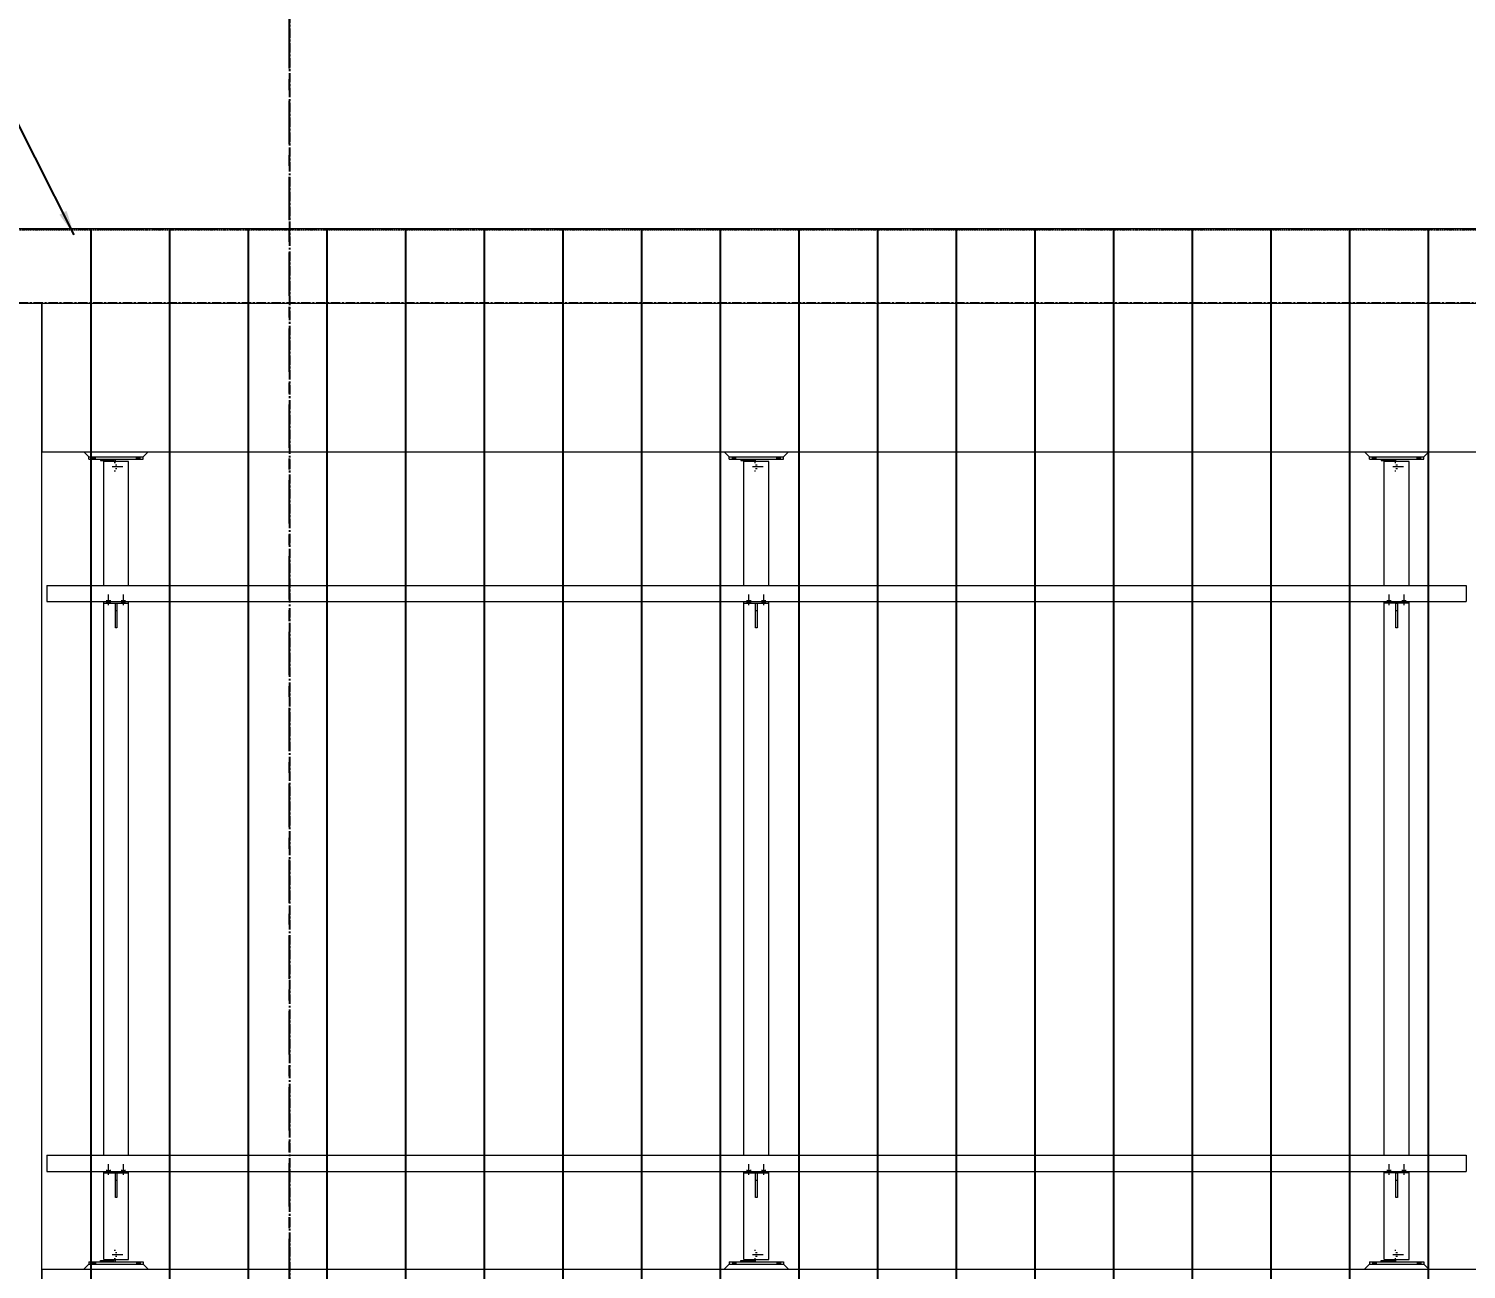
# Model space of a CAD drawing. Header units: millimetres. Extents: x -153298 to 620751, y -313239 to 250031.
# Drawn here: x 31180 to 36983, y 26326 to 31333 of the extents above; entities that cross this region are included whole.
import ezdxf
from ezdxf.enums import TextEntityAlignment as Align

# ---------------------------------------------------------------- set-up
doc = ezdxf.new("R2010")
doc.units = ezdxf.units.MM
for name, pattern in [('CENTER', [2, 1.25, -0.25, 0.25, -0.25]), ('HIDDEN', [0.375, 0.25, -0.125]), ('TA_GL_000.70000', [1.925, 0.7, -0.175, 0.175, -0.175, 0.7]), ('XKITLINE00', [0]), ('XKITLINE02', [4, 2, -2])]:
    doc.linetypes.add(name, pattern=pattern)
doc.layers.get('DEFPOINTS').update_dxf_attribs({"color": 250})
for name, color, linetype in [('000 - 0_SYM_DWG_GRIDLINE_MAIN_COLOR_251', 251, 'Continuous'), ('000 - 0_SYM_DWG_SLOPE-SYM_TEXT_COLOR_3', 3, 'Continuous'), ('000 - GRID', 251, 'CENTER'), ('HATCH', 7, 'Continuous'), ('S-DIM', 7, 'Continuous')]:
    doc.layers.add(name, color=color, linetype=linetype)
doc.layers.add('Bolt', color=1, linetype='Continuous', lineweight=0)
doc.layers.add('Part', color=2, linetype='Continuous', lineweight=0)
doc.styles.add('ARIAL', font='arial.ttf')
doc.styles.add('ROMANS', font='arial.ttf', dxfattribs={"width": 0.85})
doc.styles.add('TA', font='', dxfattribs={"height": 4.5})
doc.styles.get('TA').set_extended_font_data('Cordia New')
doc.dimstyles.new('Dim-Cen', dxfattribs={"dimtxt": 3, "dimasz": 1, "dimexe": 0, "dimexo": 2.5, "dimgap": 1.5, "dimtad": 1, "dimdec": 0, "dimzin": 1, "dimdsep": 46, "dimtxsty": 'ROMANS', "dimblk": 'CEN1', "dimcen": 0.09, "dimclrd": 1, "dimclre": 250, "dimclrt": 3, "dimadec": 0, "dimazin": 0, "dimtfac": 1, "dimtdec": 0, "dimtofl": 0, "dimtmove": 2, "dimatfit": 3, "dimfxl": 1, "dimtfill": 1, "dimtfillclr": 256, "dimtolj": 1, "dimtzin": 0, "dimarcsym": 0})
doc.dimstyles.get("Standard").update_dxf_attribs({"dimtxt": 0.18, "dimasz": 0.18, "dimexe": 0.18, "dimexo": 0.0625, "dimgap": 0.09, "dimtad": 0, "dimtih": 1, "dimtoh": 1, "dimdec": 4, "dimzin": 0, "dimdsep": 46, "dimtxsty": 'Standard', "dimcen": 0.09, "dimadec": 0, "dimazin": 0, "dimtfac": 1, "dimtdec": 4, "dimtofl": 0, "dimtmove": 0, "dimatfit": 3, "dimfxl": 1, "dimtolj": 1, "dimtzin": 0, "dimarcsym": 0})

# ---------------------------------------------------------------- blocks, each defined once
blk = doc.blocks.new('*A13051268')
at = {"layer": 'Part', "linetype": 'XKITLINE00', "lineweight": 0}
for q in [(301.057888, 4.022545), (398.857909, 8.822545)]:
    blk.add_line((301.057888, 8.822545), q, dxfattribs=at)
blk = doc.blocks.new('*A13441304')
at = {"layer": 'Part', "linetype": 'XKITLINE00', "lineweight": 0}
for p, q in [((369.977907, 42.422545), (296.257891, 42.422545)), ((296.257891, 40.022545), (369.977907, 40.022545))]:
    blk.add_line(p, q, dxfattribs=at)
blk = doc.blocks.new('*A13451305')
at = {"layer": 'Part', "linetype": 'XKITLINE00', "lineweight": 0}
for p, q in [((301.057888, 40.022545), (301.057888, 35.222545)), ((301.057888, 40.022545), (365.977888, 40.022545)), ((301.057888, 35.222545), (365.977888, 35.222545))]:
    blk.add_line(p, q, dxfattribs=at)
blk = doc.blocks.new('*A13461306')
at = {"layer": 'Part', "linetype": 'XKITLINE00', "lineweight": 0}
for p, q in [((301.217888, 30.902545), (301.217888, 30.382545)), ((301.217888, 30.902545), (347.049888, 30.902545)), ((347.049888, 30.902545), (347.049888, 30.382545)), ((301.217888, 30.382545), (347.049888, 30.382545))]:
    blk.add_line(p, q, dxfattribs=at)
blk = doc.blocks.new('*A13471307')
at = {"layer": 'Part', "linetype": 'XKITLINE00', "lineweight": 0}
for p, q in [((301.217888, 12.502545), (301.217888, 11.982545)), ((301.217888, 12.502545), (347.049888, 12.502545)), ((347.049888, 12.502545), (347.049888, 11.982545)), ((301.217888, 11.982545), (347.049888, 11.982545))]:
    blk.add_line(p, q, dxfattribs=at)
blk = doc.blocks.new('*A13521311')
at = {"layer": 'Part', "linetype": 'XKITLINE00', "lineweight": 0}
for p, q in [((296.257888, -24.857455), (296.257888, 40.022545)), ((296.257888, 40.022545), (301.057888, 40.022545)), ((301.057888, -20.634477), (301.057888, 40.022545)), ((301.057888, -24.857455), (301.057888, -21.864234))]:
    blk.add_line(p, q, dxfattribs=at)
blk = doc.blocks.new('*A15231477')
at = {"layer": 'Part', "linetype": 'XKITLINE00', "lineweight": 0}
for p, q in [((303.057888, 30.902545), (303.057888, 34.902545)), ((303.857888, 34.902545), (303.057888, 34.902545)), ((303.857888, 30.902545), (303.857888, 34.902545)), ((303.057888, 12.502545), (303.057888, 30.334545)), ((303.857888, 12.502545), (303.857888, 30.334545)), ((303.057888, 9.142545), (303.057888, 11.934545)), ((303.857888, 9.142545), (303.857888, 11.934545)), ((303.057888, 9.142545), (303.857888, 9.142545))]:
    blk.add_line(p, q, dxfattribs=at)
blk = doc.blocks.new('*A15241478')
at = {"layer": 'Part', "linetype": 'XKITLINE00', "lineweight": 0}
for p, q in [((302.577888, 9.062545), (304.337888, 9.062545)), ((302.577888, 9.062545), (302.577888, 8.982545)), ((302.577888, 8.982545), (304.337888, 8.982545)), ((304.337888, 9.062545), (304.337888, 8.982545))]:
    blk.add_line(p, q, dxfattribs=at)
blk = doc.blocks.new('*A15251479')
at = {"layer": 'Part', "linetype": 'XKITLINE00', "lineweight": 0}
for p, q in [((302.417888, 8.822545), (302.577888, 8.982545)), ((302.577888, 8.982545), (304.337888, 8.982545)), ((304.337888, 8.982545), (304.497888, 8.822545))]:
    blk.add_line(p, q, dxfattribs=at)
blk = doc.blocks.new('*A15261480')
at = {"layer": 'Part', "linetype": 'XKITLINE00', "lineweight": 0}
for p, q in [((302.953888, 9.062545), (302.953888, 9.102545)), ((302.953888, 9.102545), (303.393888, 9.102545)), ((303.393888, 9.102545), (303.393888, 9.142545)), ((303.433888, 9.062545), (303.433888, 9.142545))]:
    blk.add_line(p, q, dxfattribs=at)
blk = doc.blocks.new('*A15271481')
at = {"layer": 'Bolt', "linetype": 'XKITLINE02', "lineweight": 0}
for p, q in [((303.330528, 9.302545), (303.673888, 9.302545)), ((303.393888, 9.438545), (303.433888, 9.438545)), ((303.433888, 9.358545), (303.481888, 9.358545)), ((303.393888, 9.166545), (303.433888, 9.166545)), ((303.433888, 9.246545), (303.481888, 9.246545))]:
    blk.add_line(p, q, dxfattribs=at)
blk = doc.blocks.new('*A15281482')
at = {"layer": 'Bolt'}
for points in [[(302.682, 8.983), (302.682, 9.063), (302.794, 9.063), (302.794, 8.983)], [(304.122, 8.983), (304.122, 9.063), (304.234, 9.063), (304.234, 8.983)]]:
    blk.add_hatch(color=256, dxfattribs=at).paths.add_polyline_path(points, flags=17)
at = {"layer": 'Bolt', "linetype": 'XKITLINE00', "lineweight": 0}
for p, q in [((302.682, 9.063), (302.682, 8.983)), ((302.738, 9.063), (302.738, 8.983)), ((302.794, 9.063), (302.794, 8.983)), ((304.122, 9.063), (304.122, 8.983)), ((304.178, 9.063), (304.178, 8.983)), ((304.234, 9.063), (304.234, 8.983))]:
    blk.add_line(p, q, dxfattribs=at)
blk = doc.blocks.new('*A15291483')
at = {"layer": 'Bolt'}
for points in [[(303.162, 11.983), (303.162, 12.031), (303.274, 12.031), (303.274, 11.983)], [(303.162, 11.935), (303.162, 11.983), (303.274, 11.983), (303.274, 11.935)], [(303.642, 11.983), (303.642, 12.031), (303.754, 12.031), (303.754, 11.983)], [(303.642, 11.935), (303.642, 11.983), (303.754, 11.983), (303.754, 11.935)]]:
    blk.add_hatch(color=256, dxfattribs=at).paths.add_polyline_path(points, flags=17)
at = {"layer": 'Bolt', "linetype": 'XKITLINE00', "lineweight": 0}
for p, q in [((303.218, 11.871), (303.218, 12.215)), ((303.698, 11.871), (303.698, 12.215)), ((303.162, 11.983), (303.162, 12.031)), ((303.162, 11.935), (303.162, 11.983)), ((303.274, 11.983), (303.274, 12.031)), ((303.274, 11.935), (303.274, 11.983)), ((303.642, 11.983), (303.642, 12.031)), ((303.642, 11.935), (303.642, 11.983)), ((303.754, 11.983), (303.754, 12.031)), ((303.754, 11.935), (303.754, 11.983))]:
    blk.add_line(p, q, dxfattribs=at)
blk = doc.blocks.new('*A15301484')
at = {"layer": 'Part', "linetype": 'XKITLINE00', "lineweight": 0}
for p, q in [((303.433888, 11.934545), (303.481888, 11.934545)), ((303.433888, 11.134545), (303.433888, 11.934545)), ((303.433888, 11.694545), (303.481888, 11.694545)), ((303.481888, 11.934545), (303.481888, 11.134545)), ((303.481888, 11.134545), (303.433888, 11.134545))]:
    blk.add_line(p, q, dxfattribs=at)
blk = doc.blocks.new('*A15311485')
at = {"layer": 'Part', "linetype": 'XKITLINE00', "lineweight": 0}
for p, q in [((303.057888, 11.934545), (303.057888, 11.982545)), ((303.057888, 11.934545), (303.857888, 11.934545)), ((303.857888, 11.934545), (303.857888, 11.982545))]:
    blk.add_line(p, q, dxfattribs=at)
blk = doc.blocks.new('*A15321486')
at = {"layer": 'Bolt'}
for points in [[(303.162, 30.383), (303.162, 30.431), (303.274, 30.431), (303.274, 30.383)], [(303.162, 30.335), (303.162, 30.383), (303.274, 30.383), (303.274, 30.335)], [(303.642, 30.383), (303.642, 30.431), (303.754, 30.431), (303.754, 30.383)], [(303.642, 30.335), (303.642, 30.383), (303.754, 30.383), (303.754, 30.335)]]:
    blk.add_hatch(color=256, dxfattribs=at).paths.add_polyline_path(points, flags=17)
at = {"layer": 'Bolt', "linetype": 'XKITLINE00', "lineweight": 0}
for p, q in [((303.162, 30.383), (303.162, 30.431)), ((303.162, 30.335), (303.162, 30.383)), ((303.218, 30.271), (303.218, 30.615)), ((303.274, 30.383), (303.274, 30.431)), ((303.274, 30.335), (303.274, 30.383)), ((303.642, 30.383), (303.642, 30.431)), ((303.642, 30.335), (303.642, 30.383)), ((303.698, 30.271), (303.698, 30.615)), ((303.754, 30.383), (303.754, 30.431)), ((303.754, 30.335), (303.754, 30.383))]:
    blk.add_line(p, q, dxfattribs=at)
blk = doc.blocks.new('*A15331487')
at = {"layer": 'Part', "linetype": 'XKITLINE00', "lineweight": 0}
for p, q in [((303.433888, 30.334545), (303.481888, 30.334545)), ((303.433888, 29.534545), (303.433888, 30.334545)), ((303.481888, 30.334545), (303.481888, 29.534545)), ((303.433888, 30.094545), (303.481888, 30.094545)), ((303.481888, 29.534545), (303.433888, 29.534545))]:
    blk.add_line(p, q, dxfattribs=at)
blk = doc.blocks.new('*A15341488')
at = {"layer": 'Part', "linetype": 'XKITLINE00', "lineweight": 0}
for p, q in [((303.057888, 30.334545), (303.057888, 30.382545)), ((303.057888, 30.334545), (303.857888, 30.334545)), ((303.857888, 30.334545), (303.857888, 30.382545))]:
    blk.add_line(p, q, dxfattribs=at)
blk = doc.blocks.new('*A15381492')
at = {"layer": 'Bolt'}
for points in [[(302.682, 34.983), (302.682, 35.063), (302.794, 35.063), (302.794, 34.983)], [(304.122, 34.983), (304.122, 35.063), (304.234, 35.063), (304.234, 34.983)]]:
    blk.add_hatch(color=256, dxfattribs=at).paths.add_polyline_path(points, flags=17)
at = {"layer": 'Bolt', "linetype": 'XKITLINE00', "lineweight": 0}
for p, q in [((302.682, 34.983), (302.682, 35.063)), ((302.738, 34.983), (302.738, 35.063)), ((302.794, 34.983), (302.794, 35.063)), ((304.122, 34.983), (304.122, 35.063)), ((304.178, 34.983), (304.178, 35.063)), ((304.234, 34.983), (304.234, 35.063))]:
    blk.add_line(p, q, dxfattribs=at)
blk = doc.blocks.new('*A15391493')
at = {"layer": 'Bolt', "linetype": 'XKITLINE02', "lineweight": 0}
for p, q in [((303.393888, 34.878545), (303.433888, 34.878545)), ((303.330528, 34.742545), (303.673888, 34.742545)), ((303.393888, 34.606545), (303.433888, 34.606545)), ((303.433888, 34.798545), (303.481888, 34.798545)), ((303.433888, 34.686545), (303.481888, 34.686545))]:
    blk.add_line(p, q, dxfattribs=at)
blk = doc.blocks.new('*A15401494')
at = {"layer": 'Part', "linetype": 'XKITLINE00', "lineweight": 0}
for p, q in [((302.953888, 34.982545), (302.953888, 34.942545)), ((302.953888, 34.942545), (303.393888, 34.942545)), ((303.393888, 34.942545), (303.393888, 34.902545)), ((303.433888, 34.902545), (303.433888, 34.982545))]:
    blk.add_line(p, q, dxfattribs=at)
blk = doc.blocks.new('*A15411495')
at = {"layer": 'Part', "linetype": 'XKITLINE00', "lineweight": 0}
for p, q in [((302.417888, 35.222545), (302.577888, 35.062545)), ((302.577888, 35.062545), (304.337888, 35.062545)), ((304.337888, 35.062545), (304.497888, 35.222545))]:
    blk.add_line(p, q, dxfattribs=at)
blk = doc.blocks.new('*A15421496')
at = {"layer": 'Part', "linetype": 'XKITLINE00', "lineweight": 0}
for p, q in [((302.577888, 34.982545), (302.577888, 35.062545)), ((302.577888, 35.062545), (304.337888, 35.062545)), ((302.577888, 34.982545), (304.337888, 34.982545)), ((304.337888, 34.982545), (304.337888, 35.062545))]:
    blk.add_line(p, q, dxfattribs=at)
blk = doc.blocks.new('*A16521605')
at = {"layer": 'Part', "linetype": 'XKITLINE00', "lineweight": 0}
for p, q in [((323.733888, 30.902545), (323.733888, 34.902545)), ((324.533888, 34.902545), (323.733888, 34.902545)), ((324.533888, 30.902545), (324.533888, 34.902545)), ((323.733888, 12.502545), (323.733888, 30.334545)), ((324.533888, 12.502545), (324.533888, 30.334545)), ((323.733888, 9.142545), (323.733888, 11.934545)), ((324.533888, 9.142545), (324.533888, 11.934545)), ((323.733888, 9.142545), (324.533888, 9.142545))]:
    blk.add_line(p, q, dxfattribs=at)
blk = doc.blocks.new('*A16531606')
at = {"layer": 'Part', "linetype": 'XKITLINE00', "lineweight": 0}
for p, q in [((324.109888, 30.334545), (324.157888, 30.334545)), ((324.109888, 29.534545), (324.109888, 30.334545)), ((324.157888, 30.334545), (324.157888, 29.534545)), ((324.109888, 30.094545), (324.157888, 30.094545)), ((324.157888, 29.534545), (324.109888, 29.534545))]:
    blk.add_line(p, q, dxfattribs=at)
blk = doc.blocks.new('*A16571610')
at = {"layer": 'Part', "linetype": 'XKITLINE00', "lineweight": 0}
for p, q in [((345.209888, 34.902545), (344.409888, 34.902545)), ((344.409888, 30.902545), (344.409888, 34.902545)), ((345.209888, 30.902545), (345.209888, 34.902545)), ((344.409888, 12.502545), (344.409888, 30.334545)), ((345.209888, 12.502545), (345.209888, 30.334545)), ((344.409888, 9.142545), (344.409888, 11.934545)), ((345.209888, 9.142545), (345.209888, 11.934545)), ((344.409888, 9.142545), (345.209888, 9.142545))]:
    blk.add_line(p, q, dxfattribs=at)
blk = doc.blocks.new('*A16621615')
at = {"layer": 'Bolt'}
for points in [[(344.514, 30.383), (344.514, 30.431), (344.626, 30.431), (344.626, 30.383)], [(344.514, 30.335), (344.514, 30.383), (344.626, 30.383), (344.626, 30.335)], [(344.994, 30.383), (344.994, 30.431), (345.106, 30.431), (345.106, 30.383)], [(344.994, 30.335), (344.994, 30.383), (345.106, 30.383), (345.106, 30.335)]]:
    blk.add_hatch(color=256, dxfattribs=at).paths.add_polyline_path(points, flags=17)
at = {"layer": 'Bolt', "linetype": 'XKITLINE00', "lineweight": 0}
for p, q in [((344.514, 30.383), (344.514, 30.431)), ((344.514, 30.335), (344.514, 30.383)), ((344.57, 30.271), (344.57, 30.615)), ((344.626, 30.383), (344.626, 30.431)), ((344.626, 30.335), (344.626, 30.383)), ((344.994, 30.383), (344.994, 30.431)), ((344.994, 30.335), (344.994, 30.383)), ((345.05, 30.271), (345.05, 30.615)), ((345.106, 30.383), (345.106, 30.431)), ((345.106, 30.335), (345.106, 30.383))]:
    blk.add_line(p, q, dxfattribs=at)
blk = doc.blocks.new('*A16631616')
at = {"layer": 'Part', "linetype": 'XKITLINE00', "lineweight": 0}
for p, q in [((344.785888, 30.334545), (344.833888, 30.334545)), ((344.785888, 29.534545), (344.785888, 30.334545)), ((344.833888, 30.334545), (344.833888, 29.534545)), ((344.785888, 30.094545), (344.833888, 30.094545)), ((344.833888, 29.534545), (344.785888, 29.534545))]:
    blk.add_line(p, q, dxfattribs=at)
blk = doc.blocks.new('*A16641617')
at = {"layer": 'Part', "linetype": 'XKITLINE00', "lineweight": 0}
for p, q in [((344.409888, 30.334545), (344.409888, 30.382545)), ((345.209888, 30.334545), (344.409888, 30.334545)), ((345.209888, 30.334545), (345.209888, 30.382545))]:
    blk.add_line(p, q, dxfattribs=at)
blk = doc.blocks.new('*A16681621')
at = {"layer": 'Bolt'}
for points in [[(344.034, 34.983), (344.034, 35.063), (344.146, 35.063), (344.146, 34.983)], [(345.474, 34.983), (345.474, 35.063), (345.586, 35.063), (345.586, 34.983)]]:
    blk.add_hatch(color=256, dxfattribs=at).paths.add_polyline_path(points, flags=17)
at = {"layer": 'Bolt', "linetype": 'XKITLINE00', "lineweight": 0}
for p, q in [((344.034, 34.983), (344.034, 35.063)), ((344.09, 34.983), (344.09, 35.063)), ((344.146, 34.983), (344.146, 35.063)), ((345.474, 34.983), (345.474, 35.063)), ((345.53, 34.983), (345.53, 35.063)), ((345.586, 34.983), (345.586, 35.063))]:
    blk.add_line(p, q, dxfattribs=at)
blk = doc.blocks.new('*A16691622')
at = {"layer": 'Bolt', "linetype": 'XKITLINE02', "lineweight": 0}
for p, q in [((344.745888, 34.878545), (344.785888, 34.878545)), ((344.682528, 34.742545), (345.025888, 34.742545)), ((344.745888, 34.606545), (344.785888, 34.606545)), ((344.785888, 34.798545), (344.833888, 34.798545)), ((344.785888, 34.686545), (344.833888, 34.686545))]:
    blk.add_line(p, q, dxfattribs=at)
blk = doc.blocks.new('*A16701623')
at = {"layer": 'Part', "linetype": 'XKITLINE00', "lineweight": 0}
for p, q in [((344.305888, 34.982545), (344.305888, 34.942545)), ((344.305888, 34.942545), (344.745888, 34.942545)), ((344.745888, 34.942545), (344.745888, 34.902545)), ((344.785888, 34.902545), (344.785888, 34.982545))]:
    blk.add_line(p, q, dxfattribs=at)
blk = doc.blocks.new('*A16711624')
at = {"layer": 'Part', "linetype": 'XKITLINE00', "lineweight": 0}
for p, q in [((343.769888, 35.222545), (343.929888, 35.062545)), ((343.929888, 35.062545), (345.689888, 35.062545)), ((345.689888, 35.062545), (345.849888, 35.222545))]:
    blk.add_line(p, q, dxfattribs=at)
blk = doc.blocks.new('*A16721625')
at = {"layer": 'Part', "linetype": 'XKITLINE00', "lineweight": 0}
for p, q in [((343.929888, 34.982545), (343.929888, 35.062545)), ((343.929888, 35.062545), (345.689888, 35.062545)), ((343.929888, 34.982545), (345.689888, 34.982545)), ((345.689888, 34.982545), (345.689888, 35.062545))]:
    blk.add_line(p, q, dxfattribs=at)
blk = doc.blocks.new('*A17231676')
at = {"layer": 'Part', "linetype": 'XKITLINE00', "lineweight": 0}
for p, q in [((323.253888, 9.062545), (325.013888, 9.062545)), ((323.253888, 9.062545), (323.253888, 8.982545)), ((323.253888, 8.982545), (325.013888, 8.982545)), ((325.013888, 9.062545), (325.013888, 8.982545))]:
    blk.add_line(p, q, dxfattribs=at)
blk = doc.blocks.new('*A17241677')
at = {"layer": 'Part', "linetype": 'XKITLINE00', "lineweight": 0}
for p, q in [((323.093888, 8.822545), (323.253888, 8.982545)), ((323.253888, 8.982545), (325.013888, 8.982545)), ((325.013888, 8.982545), (325.173888, 8.822545))]:
    blk.add_line(p, q, dxfattribs=at)
blk = doc.blocks.new('*A17251678')
at = {"layer": 'Part', "linetype": 'XKITLINE00', "lineweight": 0}
for p, q in [((323.629888, 9.062545), (323.629888, 9.102545)), ((323.629888, 9.102545), (324.069888, 9.102545)), ((324.069888, 9.102545), (324.069888, 9.142545)), ((324.109888, 9.062545), (324.109888, 9.142545))]:
    blk.add_line(p, q, dxfattribs=at)
blk = doc.blocks.new('*A17261679')
at = {"layer": 'Bolt', "linetype": 'XKITLINE02', "lineweight": 0}
for p, q in [((324.006528, 9.302545), (324.349888, 9.302545)), ((324.069888, 9.438545), (324.109888, 9.438545)), ((324.109888, 9.358545), (324.157888, 9.358545)), ((324.069888, 9.166545), (324.109888, 9.166545)), ((324.109888, 9.246545), (324.157888, 9.246545))]:
    blk.add_line(p, q, dxfattribs=at)
blk = doc.blocks.new('*A17271680')
at = {"layer": 'Bolt'}
for points in [[(323.358, 8.983), (323.358, 9.063), (323.47, 9.063), (323.47, 8.983)], [(324.798, 8.983), (324.798, 9.063), (324.91, 9.063), (324.91, 8.983)]]:
    blk.add_hatch(color=256, dxfattribs=at).paths.add_polyline_path(points, flags=17)
at = {"layer": 'Bolt', "linetype": 'XKITLINE00', "lineweight": 0}
for p, q in [((323.358, 9.063), (323.358, 8.983)), ((323.414, 9.063), (323.414, 8.983)), ((323.47, 9.063), (323.47, 8.983)), ((324.798, 9.063), (324.798, 8.983)), ((324.854, 9.063), (324.854, 8.983)), ((324.91, 9.063), (324.91, 8.983))]:
    blk.add_line(p, q, dxfattribs=at)
blk = doc.blocks.new('*A17281681')
at = {"layer": 'Bolt'}
for points in [[(323.838, 11.983), (323.838, 12.031), (323.95, 12.031), (323.95, 11.983)], [(323.838, 11.935), (323.838, 11.983), (323.95, 11.983), (323.95, 11.935)], [(324.318, 11.983), (324.318, 12.031), (324.43, 12.031), (324.43, 11.983)], [(324.318, 11.935), (324.318, 11.983), (324.43, 11.983), (324.43, 11.935)]]:
    blk.add_hatch(color=256, dxfattribs=at).paths.add_polyline_path(points, flags=17)
at = {"layer": 'Bolt', "linetype": 'XKITLINE00', "lineweight": 0}
for p, q in [((323.894, 11.871), (323.894, 12.215)), ((324.374, 11.871), (324.374, 12.215)), ((323.838, 11.983), (323.838, 12.031)), ((323.838, 11.935), (323.838, 11.983)), ((323.95, 11.983), (323.95, 12.031)), ((323.95, 11.935), (323.95, 11.983)), ((324.318, 11.983), (324.318, 12.031)), ((324.318, 11.935), (324.318, 11.983)), ((324.43, 11.983), (324.43, 12.031)), ((324.43, 11.935), (324.43, 11.983))]:
    blk.add_line(p, q, dxfattribs=at)
blk = doc.blocks.new('*A17291682')
at = {"layer": 'Part', "linetype": 'XKITLINE00', "lineweight": 0}
for p, q in [((324.109888, 11.934545), (324.157888, 11.934545)), ((324.109888, 11.134545), (324.109888, 11.934545)), ((324.109888, 11.694545), (324.157888, 11.694545)), ((324.157888, 11.934545), (324.157888, 11.134545)), ((324.157888, 11.134545), (324.109888, 11.134545))]:
    blk.add_line(p, q, dxfattribs=at)
blk = doc.blocks.new('*A17301683')
at = {"layer": 'Part', "linetype": 'XKITLINE00', "lineweight": 0}
for p, q in [((323.733888, 11.934545), (323.733888, 11.982545)), ((323.733888, 11.934545), (324.533888, 11.934545)), ((324.533888, 11.934545), (324.533888, 11.982545))]:
    blk.add_line(p, q, dxfattribs=at)
blk = doc.blocks.new('*A17311684')
at = {"layer": 'Part', "linetype": 'XKITLINE00', "lineweight": 0}
for p, q in [((343.929888, 9.062545), (345.689888, 9.062545)), ((343.929888, 9.062545), (343.929888, 8.982545)), ((343.929888, 8.982545), (345.689888, 8.982545)), ((345.689888, 9.062545), (345.689888, 8.982545))]:
    blk.add_line(p, q, dxfattribs=at)
blk = doc.blocks.new('*A17321685')
at = {"layer": 'Part', "linetype": 'XKITLINE00', "lineweight": 0}
for p, q in [((343.769888, 8.822545), (343.929888, 8.982545)), ((343.929888, 8.982545), (345.689888, 8.982545)), ((345.689888, 8.982545), (345.849888, 8.822545))]:
    blk.add_line(p, q, dxfattribs=at)
blk = doc.blocks.new('*A17331686')
at = {"layer": 'Part', "linetype": 'XKITLINE00', "lineweight": 0}
for p, q in [((344.305888, 9.062545), (344.305888, 9.102545)), ((344.305888, 9.102545), (344.745888, 9.102545)), ((344.745888, 9.102545), (344.745888, 9.142545)), ((344.785888, 9.062545), (344.785888, 9.142545))]:
    blk.add_line(p, q, dxfattribs=at)
blk = doc.blocks.new('*A17341687')
at = {"layer": 'Bolt', "linetype": 'XKITLINE02', "lineweight": 0}
for p, q in [((344.682528, 9.302545), (345.025888, 9.302545)), ((344.745888, 9.438545), (344.785888, 9.438545)), ((344.785888, 9.358545), (344.833888, 9.358545)), ((344.745888, 9.166545), (344.785888, 9.166545)), ((344.785888, 9.246545), (344.833888, 9.246545))]:
    blk.add_line(p, q, dxfattribs=at)
blk = doc.blocks.new('*A17351688')
at = {"layer": 'Bolt'}
for points in [[(344.034, 8.983), (344.034, 9.063), (344.146, 9.063), (344.146, 8.983)], [(345.474, 8.983), (345.474, 9.063), (345.586, 9.063), (345.586, 8.983)]]:
    blk.add_hatch(color=256, dxfattribs=at).paths.add_polyline_path(points, flags=17)
at = {"layer": 'Bolt', "linetype": 'XKITLINE00', "lineweight": 0}
for p, q in [((344.034, 9.063), (344.034, 8.983)), ((344.09, 9.063), (344.09, 8.983)), ((344.146, 9.063), (344.146, 8.983)), ((345.474, 9.063), (345.474, 8.983)), ((345.53, 9.063), (345.53, 8.983)), ((345.586, 9.063), (345.586, 8.983))]:
    blk.add_line(p, q, dxfattribs=at)
blk = doc.blocks.new('*A17411694')
at = {"layer": 'Bolt'}
for points in [[(344.514, 11.983), (344.514, 12.031), (344.626, 12.031), (344.626, 11.983)], [(344.514, 11.935), (344.514, 11.983), (344.626, 11.983), (344.626, 11.935)], [(344.994, 11.983), (344.994, 12.031), (345.106, 12.031), (345.106, 11.983)], [(344.994, 11.935), (344.994, 11.983), (345.106, 11.983), (345.106, 11.935)]]:
    blk.add_hatch(color=256, dxfattribs=at).paths.add_polyline_path(points, flags=17)
at = {"layer": 'Bolt', "linetype": 'XKITLINE00', "lineweight": 0}
for p, q in [((344.57, 11.871), (344.57, 12.215)), ((345.05, 11.871), (345.05, 12.215)), ((344.514, 11.983), (344.514, 12.031)), ((344.514, 11.935), (344.514, 11.983)), ((344.626, 11.983), (344.626, 12.031)), ((344.626, 11.935), (344.626, 11.983)), ((344.994, 11.983), (344.994, 12.031)), ((344.994, 11.935), (344.994, 11.983)), ((345.106, 11.983), (345.106, 12.031)), ((345.106, 11.935), (345.106, 11.983))]:
    blk.add_line(p, q, dxfattribs=at)
blk = doc.blocks.new('*A17421695')
at = {"layer": 'Part', "linetype": 'XKITLINE00', "lineweight": 0}
for p, q in [((344.785888, 11.934545), (344.833888, 11.934545)), ((344.785888, 11.134545), (344.785888, 11.934545)), ((344.785888, 11.694545), (344.833888, 11.694545)), ((344.833888, 11.934545), (344.833888, 11.134545)), ((344.833888, 11.134545), (344.785888, 11.134545))]:
    blk.add_line(p, q, dxfattribs=at)
blk = doc.blocks.new('*A17431696')
at = {"layer": 'Part', "linetype": 'XKITLINE00', "lineweight": 0}
for p, q in [((344.409888, 11.934545), (344.409888, 11.982545)), ((345.209888, 11.934545), (344.409888, 11.934545)), ((345.209888, 11.934545), (345.209888, 11.982545))]:
    blk.add_line(p, q, dxfattribs=at)
blk = doc.blocks.new('*A17481701')
at = {"layer": 'Bolt'}
for points in [[(323.838, 30.383), (323.838, 30.431), (323.95, 30.431), (323.95, 30.383)], [(323.838, 30.335), (323.838, 30.383), (323.95, 30.383), (323.95, 30.335)], [(324.318, 30.383), (324.318, 30.431), (324.43, 30.431), (324.43, 30.383)], [(324.318, 30.335), (324.318, 30.383), (324.43, 30.383), (324.43, 30.335)]]:
    blk.add_hatch(color=256, dxfattribs=at).paths.add_polyline_path(points, flags=17)
at = {"layer": 'Bolt', "linetype": 'XKITLINE00', "lineweight": 0}
for p, q in [((323.838, 30.383), (323.838, 30.431)), ((323.838, 30.335), (323.838, 30.383)), ((323.894, 30.271), (323.894, 30.615)), ((323.95, 30.383), (323.95, 30.431)), ((323.95, 30.335), (323.95, 30.383)), ((324.318, 30.383), (324.318, 30.431)), ((324.318, 30.335), (324.318, 30.383)), ((324.374, 30.271), (324.374, 30.615)), ((324.43, 30.383), (324.43, 30.431)), ((324.43, 30.335), (324.43, 30.383))]:
    blk.add_line(p, q, dxfattribs=at)
blk = doc.blocks.new('*A17491702')
at = {"layer": 'Part', "linetype": 'XKITLINE00', "lineweight": 0}
for p, q in [((323.733888, 30.334545), (323.733888, 30.382545)), ((323.733888, 30.334545), (324.533888, 30.334545)), ((324.533888, 30.334545), (324.533888, 30.382545))]:
    blk.add_line(p, q, dxfattribs=at)
blk = doc.blocks.new('*A17501703')
at = {"layer": 'Bolt'}
for points in [[(323.358, 34.983), (323.358, 35.063), (323.47, 35.063), (323.47, 34.983)], [(324.798, 34.983), (324.798, 35.063), (324.91, 35.063), (324.91, 34.983)]]:
    blk.add_hatch(color=256, dxfattribs=at).paths.add_polyline_path(points, flags=17)
at = {"layer": 'Bolt', "linetype": 'XKITLINE00', "lineweight": 0}
for p, q in [((323.358, 34.983), (323.358, 35.063)), ((323.414, 34.983), (323.414, 35.063)), ((323.47, 34.983), (323.47, 35.063)), ((324.798, 34.983), (324.798, 35.063)), ((324.854, 34.983), (324.854, 35.063)), ((324.91, 34.983), (324.91, 35.063))]:
    blk.add_line(p, q, dxfattribs=at)
blk = doc.blocks.new('*A17511704')
at = {"layer": 'Bolt', "linetype": 'XKITLINE02', "lineweight": 0}
for p, q in [((324.069888, 34.878545), (324.109888, 34.878545)), ((324.006528, 34.742545), (324.349888, 34.742545)), ((324.069888, 34.606545), (324.109888, 34.606545)), ((324.109888, 34.798545), (324.157888, 34.798545)), ((324.109888, 34.686545), (324.157888, 34.686545))]:
    blk.add_line(p, q, dxfattribs=at)
blk = doc.blocks.new('*A17521705')
at = {"layer": 'Part', "linetype": 'XKITLINE00', "lineweight": 0}
for p, q in [((323.629888, 34.982545), (323.629888, 34.942545)), ((323.629888, 34.942545), (324.069888, 34.942545)), ((324.069888, 34.942545), (324.069888, 34.902545)), ((324.109888, 34.902545), (324.109888, 34.982545))]:
    blk.add_line(p, q, dxfattribs=at)
blk = doc.blocks.new('*A17531706')
at = {"layer": 'Part', "linetype": 'XKITLINE00', "lineweight": 0}
for p, q in [((323.093888, 35.222545), (323.253888, 35.062545)), ((323.253888, 35.062545), (325.013888, 35.062545)), ((325.013888, 35.062545), (325.173888, 35.222545))]:
    blk.add_line(p, q, dxfattribs=at)
blk = doc.blocks.new('*A17541707')
at = {"layer": 'Part', "linetype": 'XKITLINE00', "lineweight": 0}
for p, q in [((323.253888, 34.982545), (323.253888, 35.062545)), ((323.253888, 35.062545), (325.013888, 35.062545)), ((323.253888, 34.982545), (325.013888, 34.982545)), ((325.013888, 34.982545), (325.013888, 35.062545))]:
    blk.add_line(p, q, dxfattribs=at)
blk = doc.blocks.new('CEN1')
at = {"color": 1}
for p, q in [((0, 1.5), (0, -1.5)), ((1.5, 0), (-1.5, 0))]:
    blk.add_line(p, q, dxfattribs=at)
at = {"color": 3}
blk.add_circle((0, 0), 0.75, dxfattribs=at)
blk = doc.blocks.new('*D4870')
at = {"layer": 'DEFPOINTS', "color": 0, "transparency": 16777216}
for p in [(43632.8, 32391.8), (32232.8, 31166.7), (43632.8, 31166.7)]:
    blk.add_point(p, dxfattribs=at)
at = {"layer": 'S-DIM', "color": 250, "lineweight": -2, "transparency": 16777216}
for p, q in [((32232.8, 31291.7), (32232.8, 32391.8)), ((43632.8, 31291.7), (43632.8, 32391.8))]:
    blk.add_line(p, q, dxfattribs=at)
at = {"layer": 'S-DIM', "color": 1, "lineweight": -2, "transparency": 16777216}
blk.add_line((32282.8, 32391.8), (43582.8, 32391.8), dxfattribs=at)
at = {"layer": 'S-DIM', "color": 1, "lineweight": -2, "transparency": 16777216, "xscale": 50, "yscale": 50, "zscale": 50, "rotation": 180}
blk.add_blockref('CEN1', (32232.8, 32391.8), dxfattribs=at)
at = {"layer": 'S-DIM', "color": 1, "lineweight": -2, "transparency": 16777216, "xscale": 50, "yscale": 50, "zscale": 50}
blk.add_blockref('CEN1', (43632.8, 32391.8), dxfattribs=at)
at = {"layer": 'S-DIM', "color": 3, "transparency": 16777216, "insert": (37932.8, 32543.4), "char_height": 150, "attachment_point": 5, "style": 'ROMANS', "bg_fill": 3, "box_fill_scale": 1.1, "bg_fill_color": 256, "bg_fill_true_color": 13158600, "bg_fill_transparency": 0}
blk.add_mtext('\\A1;11400', dxfattribs=at)
blk = doc.blocks.new('*U5052')
at = {"layer": '000 - 0_SYM_DWG_GRIDLINE_MAIN_COLOR_251', "color": 0, "linetype": 'ByBlock', "ltscale": 5}
blk.add_line((20, 0), (-355.74, 0), dxfattribs=at)
at = {"style": 'TA', "flags": 1}
blk.add_attdef('LOCATION', (6, -6), '', height=4.5, rotation=270, dxfattribs=at)
at = {"layer": '000 - 0_SYM_DWG_SLOPE-SYM_TEXT_COLOR_3', "style": 'ARIAL'}
blk.add_attdef('GRID-HEAD', text='', height=4, rotation=90, dxfattribs=at).set_placement((40, 0), align=Align.MIDDLE_CENTER)
blk = doc.blocks.new('*U6394')
at = {"layer": '000 - 0_SYM_DWG_GRIDLINE_MAIN_COLOR_251', "color": 0, "linetype": 'ByBlock', "ltscale": 5}
blk.add_line((20, 0), (-651.81, 0), dxfattribs=at)
at = {"style": 'TA', "flags": 1}
blk.add_attdef('LOCATION', (6, -6), '', height=4.5, rotation=270, dxfattribs=at)
blk = doc.blocks.new('W-1-PP19-ST-ENT1-1_20260610-094632_ELEVATION_1_DIMS')
at = {"layer": '000 - GRID', "linetype": 'TA_GL_000.70000', "xscale": 50.00000000000004, "yscale": 50.00000000000004, "zscale": 50.00000000000004}
for name, p, rotation in [('*U5052', (0, 101510), 270), ('*U6394', (-2830, 113950), 180)]:
    blk.add_blockref(name, p, dxfattribs=dict(at, rotation=rotation))

msp = doc.modelspace()

# ---------------------------------------------------------------- hatches: boundary and pattern name
at = {"layer": 'HATCH'}
h = msp.add_hatch(dxfattribs=at)
h.set_pattern_fill('ANSI31', color=250, scale=100, angle=45)
h.paths.add_polyline_path([(30433.5472, 30522.6501), (43397.7713, 30522.6501), (43397.7713, 22125.8988), (30433.5472, 22125.8988)])

# ---------------------------------------------------------------- linework, layer by layer
at = {"color": 1, "linetype": 'CENTER', "ltscale": 30}
for p, q in [((32232.7713, 32774.6401), (32232.7713, 16703.507)), ((59557.5016, 30225.8988), (24877.4489, 30225.8988))]:
    msp.add_line(p, q, dxfattribs=at)
at = {"color": 6, "linetype": 'HIDDEN', "ltscale": 20}
msp.add_lwpolyline([(30433.5472, 30522.6501), (43397.7713, 30522.6501), (43397.7713, 22125.8988), (30433.5472, 22125.8988)], close=True, dxfattribs=at)

# ---------------------------------------------------------------- block references
at = {"lineweight": 0, "xscale": 125, "yscale": 125, "zscale": 125}
for name in ['*A13441304', '*A13521311', '*A13451305', '*A15411495', '*A15421496', '*A15381492', '*A15401494', '*A17531706', '*A17541707', '*A17501703', '*A17521705', '*A16711624', '*A16721625', '*A16681621', '*A16701623', '*A15231477', '*A15391493', '*A16521605', '*A17511704', '*A16571610', '*A16691622', '*A13461306', '*A15341488', '*A15321486', '*A15331487', '*A17491702', '*A17481701', '*A16531606', '*A16641617', '*A16621615', '*A16631616', '*A13471307', '*A15291483', '*A17281681', '*A17411694', '*A15311485', '*A15301484', '*A17301683', '*A17291682', '*A17431696', '*A17421695', '*A15271481', '*A17261679', '*A17341687', '*A15251479', '*A15241478', '*A15281482', '*A15261480', '*A17241677', '*A17231676', '*A17271680', '*A17251678', '*A17321685', '*A17311684', '*A17351688', '*A17331686', '*A13051268']:
    msp.add_blockref(name, (-6399.4671, 25223.0807), dxfattribs=at)

# ---------------------------------------------------------------- leaders
at = {"color": 1}
msp.add_leader([(31363.5919, 30501.3968), (30751.513, 31713.6979), (30527.0816, 31713.6979)], dimstyle='Standard', override={"dimasz": 100, "dimgap": 0.09, "dimtad": 0}, dxfattribs=at)

# ---------------------------------------------------------------- next in the draw order: dimensions: what is measured, and where the dimension line sits
at = {"layer": 'S-DIM'}
dim = msp.add_linear_dim(base=(43632.7713, 32391.8095), p1=(32232.7713, 31166.6885), p2=(43632.7713, 31166.6885), dimstyle='Dim-Cen', override={"dimscale": 50}, dxfattribs=at)
dim.commit()
dim.dimension.update_dxf_attribs({"geometry": '*D4870', "text_midpoint": (37932.7713, 32543.3954)})

# ---------------------------------------------------------------- next in the draw order: block references
at = {"color": 6}
msp.add_blockref('W-1-PP19-ST-ENT1-1_20260610-094632_ELEVATION_1_DIMS', (32232.7713, -83424.1012), dxfattribs=at)

doc.saveas('drawing.dxf')
